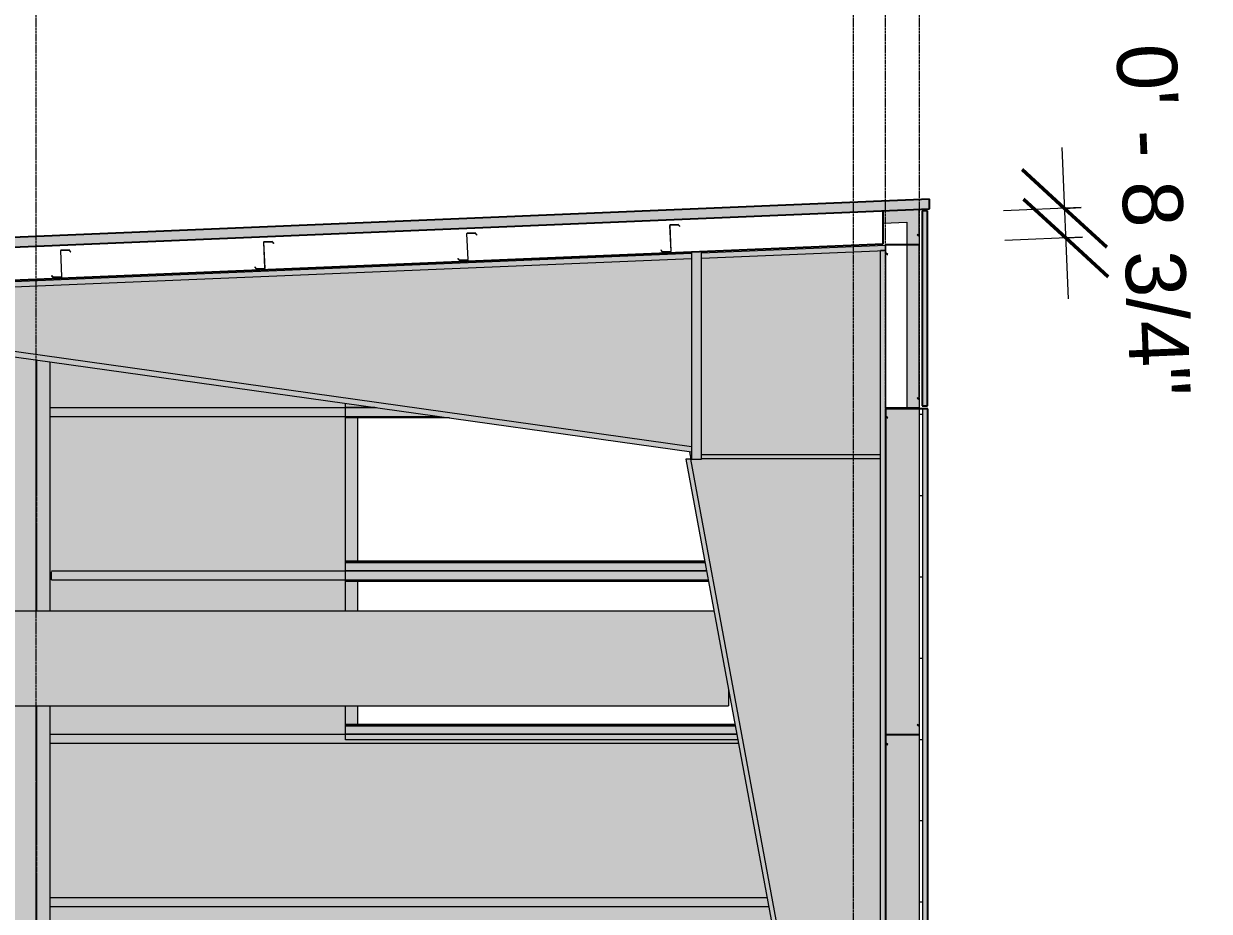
# Model space of a CAD drawing. Header units: inches. Extents: x -23034 to -8288, y -132 to 853.
# Drawn here: x -9121.9 to -8771.9, y 189.3 to 451.5 of the extents above; entities that cross this region are included whole.
import ezdxf

# ---------------------------------------------------------------- set-up
doc = ezdxf.new("R2010")
doc.units = ezdxf.units.IN
doc.header["$MEASUREMENT"] = 0
doc.linetypes.add('Grid Line 1_2_', pattern=[0.875, 0.5, -0.125, 0.125, -0.125])
doc.linetypes.add('Hidden 1_8_', pattern=[0.1875, 0.125, -0.0625])
for name, color, linetype, lineweight in [('A-ANNO-DIMS', 211, 'Continuous', 9), ('A-ANNO-DIMS-192', 211, 'Continuous', 9), ('A-CLNG', 13, 'Continuous', 9), ('A-GLAZ-CWMG', 51, 'Continuous', 9), ('A-ROOF', 132, 'Continuous', 9), ('A-WALL', 113, 'Continuous', 9), ('A-WALL-PATT', 111, 'Continuous', 25), ('L-SITE-WALL', 31, 'Continuous', 9), ('M-HVAC-DUCT', 70, 'Continuous', 9), ('S-BEAM', 12, 'Continuous', 9), ('S-COLS', 52, 'Continuous', 9), ('S-GRID', 1, 'Continuous', 9)]:
    doc.layers.add(name, color=color, linetype=linetype, lineweight=lineweight)
doc.styles.add('Arial_1', font='arial.ttf', dxfattribs={"height": 17.703593})
doc.dimstyles.new('Linear_-_3_32__Arial', dxfattribs={"dimscale": 12, "dimtxt": 18, "dimasz": 2, "dimexe": 1.5, "dimexo": 1, "dimgap": 1, "dimtad": 1, "dimdec": 4, "dimrnd": 0.0625, "dimzin": 1, "dimdsep": 46, "dimlunit": 4, "dimtxsty": 'Arial_1', "dimblk1": 'OBLIQUE', "dimblk2": 'OBLIQUE', "dimsah": 1, "dimcen": 0.09, "dimdle": 1.5, "dimazin": 0, "dimtfac": 1, "dimtdec": 4, "dimtix": 1, "dimtmove": 0, "dimatfit": 3, "dimfxl": 1, "dimtvp": 1, "dimtfill": 1, "dimfrac": 2, "dimtolj": 1, "dimtzin": 0, "dimarcsym": 2})
pattern_1 = [(45, (-21599.14, 72.082), (-19.007, 19.007), []), (45, (-21599.14, 100.882), (-19.007, 19.007), [])]

# ---------------------------------------------------------------- blocks, each defined once
blk = doc.blocks.new('W-Wide Flange-Column - B1-C-1075922-Section 16')
at = {"layer": 'S-COLS', "linetype": 'Hidden 1_8_'}
for p, q in [((-21385.21, 376.03), (-21385.21, 375.53)), ((-21384.9, 375.54), (-21384.9, 376.04)), ((-21385.21, 352.19), (-21385.21, 278)), ((-21384.9, 278), (-21384.9, 352.15)), ((-21385.21, 250), (-21385.21, 37.12)), ((-21384.9, 37.12), (-21384.9, 250)), ((-21385.21, 34.89), (-21385.21, 32.5)), ((-21384.9, 32.5), (-21384.9, 34.89)), ((-21385.21, 31.5), (-21385.21, 28.5)), ((-21384.9, 28.5), (-21384.9, 31.5)), ((-21385.21, 4), (-21385.21, 0)), ((-21384.9, 0), (-21384.9, 4))]:
    blk.add_line(p, q, dxfattribs=at)
blk = doc.blocks.new('Girt_Z - 10_D-V122-Section 16')
at = {"layer": 'S-BEAM'}
h = blk.add_hatch(dxfattribs=at)
h.set_pattern_fill('FP_23', color=256, style=0, pattern_type=2)
h.set_pattern_definition(pattern_1)
h.paths.add_polyline_path([(-21133.73, 238.52), (-21133.66, 238.6), (-21134.19, 239.05), (-21134.19, 241.37), (-21134.3, 241.37), (-21134.3, 239)], flags=0)
h.paths.add_polyline_path([(-21124.49, 241.45), (-21124.49, 241.55), (-21134.12, 241.55), (-21134.12, 241.45)], flags=0)
h.paths.add_polyline_path([(-21124.41, 241.63), (-21124.3, 241.63), (-21124.3, 244), (-21124.88, 244.48), (-21124.95, 244.4), (-21124.41, 243.95)], flags=0)
at = {"layer": 'S-BEAM', "lineweight": 15}
for p, q in [((-21124.49, 241.55), (-21134.12, 241.55)), ((-21124.88, 244.48), (-21124.95, 244.4)), ((-21124.95, 244.4), (-21124.41, 243.95)), ((-21124.3, 244), (-21124.88, 244.48)), ((-21124.41, 243.95), (-21124.41, 241.63)), ((-21124.3, 241.63), (-21124.3, 244)), ((-21134.3, 241.37), (-21134.3, 239)), ((-21134.3, 239), (-21133.73, 238.52)), ((-21134.19, 239.05), (-21134.19, 241.37)), ((-21133.66, 238.6), (-21134.19, 239.05)), ((-21134.12, 241.45), (-21124.49, 241.45)), ((-21133.73, 238.52), (-21133.66, 238.6))]:
    blk.add_line(p, q, dxfattribs=at)
for centre, radius, start, end in [((-21134.12, 241.37), 0.188, 90, 180), ((-21124.49, 241.63), 0.188, 270, 0), ((-21124.49, 241.63), 0.0782, 270, 356.9576), ((-21134.12, 241.37), 0.0782, 90, 177.8773)]:
    blk.add_arc(centre, radius, start, end, dxfattribs=at)
blk = doc.blocks.new('Girt_Z - 10_D-V123-Section 16')
at = {"layer": 'S-BEAM'}
h = blk.add_hatch(dxfattribs=at)
h.set_pattern_fill('FP_23', color=256, style=0, pattern_type=2)
h.set_pattern_definition(pattern_1)
h.paths.add_polyline_path([(-21133.73, 335.02), (-21133.66, 335.1), (-21134.19, 335.55), (-21134.19, 337.87), (-21134.3, 337.87), (-21134.3, 335.5)], flags=0)
h.paths.add_polyline_path([(-21134.12, 337.95), (-21124.49, 337.95), (-21124.49, 338.05), (-21134.12, 338.05)], flags=0)
h.paths.add_polyline_path([(-21124.41, 338.13), (-21124.3, 338.13), (-21124.3, 340.5), (-21124.88, 340.98), (-21124.95, 340.9), (-21124.41, 340.45)], flags=0)
at = {"layer": 'S-BEAM', "lineweight": 15}
for p, q in [((-21124.88, 340.98), (-21124.95, 340.9)), ((-21124.95, 340.9), (-21124.41, 340.45)), ((-21124.3, 340.5), (-21124.88, 340.98)), ((-21124.41, 340.45), (-21124.41, 338.13)), ((-21124.3, 338.13), (-21124.3, 340.5)), ((-21134.3, 337.87), (-21134.3, 335.5)), ((-21134.19, 335.55), (-21134.19, 337.87)), ((-21124.49, 338.05), (-21134.12, 338.05)), ((-21134.12, 337.95), (-21124.49, 337.95)), ((-21134.3, 335.5), (-21133.73, 335.02)), ((-21133.66, 335.1), (-21134.19, 335.55)), ((-21133.73, 335.02), (-21133.66, 335.1))]:
    blk.add_line(p, q, dxfattribs=at)
for centre, radius, start, end in [((-21134.12, 337.87), 0.188, 90, 180), ((-21134.12, 337.87), 0.0782, 90, 177.8773), ((-21124.49, 338.13), 0.188, 270, 0), ((-21124.49, 338.13), 0.0782, 270, 356.9576)]:
    blk.add_arc(centre, radius, start, end, dxfattribs=at)
blk = doc.blocks.new('Girt_Z - 10_D-1074189-Section 16')
at = {"layer": 'S-BEAM'}
h = blk.add_hatch(dxfattribs=at)
h.set_pattern_fill('FP_23', color=256, style=0, pattern_type=2)
h.set_pattern_definition(pattern_1)
h.paths.add_polyline_path([(-21133.73, 383.27), (-21133.66, 383.35), (-21134.19, 383.8), (-21134.19, 386.12), (-21134.3, 386.12), (-21134.3, 383.75)], flags=0)
h.paths.add_polyline_path([(-21124.49, 386.2), (-21124.49, 386.3), (-21134.12, 386.3), (-21134.12, 386.2)], flags=0)
h.paths.add_polyline_path([(-21124.41, 386.38), (-21124.3, 386.38), (-21124.3, 388.75), (-21124.88, 389.23), (-21124.95, 389.15), (-21124.41, 388.7)], flags=0)
at = {"layer": 'S-BEAM', "lineweight": 15}
for p, q in [((-21124.88, 389.23), (-21124.95, 389.15)), ((-21124.95, 389.15), (-21124.41, 388.7)), ((-21124.3, 388.75), (-21124.88, 389.23)), ((-21124.41, 388.7), (-21124.41, 386.38)), ((-21124.3, 386.38), (-21124.3, 388.75)), ((-21134.3, 386.12), (-21134.3, 383.75)), ((-21134.19, 383.8), (-21134.19, 386.12)), ((-21124.49, 386.3), (-21134.12, 386.3)), ((-21134.12, 386.2), (-21124.49, 386.2)), ((-21134.3, 383.75), (-21133.73, 383.27)), ((-21133.66, 383.35), (-21134.19, 383.8)), ((-21133.73, 383.27), (-21133.66, 383.35))]:
    blk.add_line(p, q, dxfattribs=at)
for centre, radius, start, end in [((-21134.12, 386.12), 0.188, 90, 180), ((-21134.12, 386.12), 0.0782, 90, 177.8773), ((-21124.49, 386.38), 0.188, 270, 0), ((-21124.49, 386.38), 0.0782, 270, 356.9576)]:
    blk.add_arc(centre, radius, start, end, dxfattribs=at)
blk = doc.blocks.new('Girt_Z - 10_D-V124-Section 16')
at = {"layer": 'S-BEAM'}
h = blk.add_hatch(color=256, dxfattribs=at)
h.paths.add_polyline_path([(-21168.81, 190.75), (-21169.25, 193.12), (-21381.05, 193.12), (-21381.05, 190.75), (-21174.81, 190.75)], flags=0)
h.paths.add_polyline_path([(-22324.09, 190.75), (-22308.05, 190.75), (-22308.05, 193.12), (-22323.62, 193.12)], flags=0)
h.paths.add_polyline_path([(-22280.05, 190.75), (-22112.8, 190.75), (-22112.8, 193.12), (-22280.05, 193.12)], flags=0)
h.paths.add_polyline_path([(-21389.05, 190.75), (-21389.05, 193.12), (-21622.3, 193.12), (-21622.3, 190.75), (-21407.21, 190.75)], flags=0)
h.paths.add_polyline_path([(-22104.8, 190.75), (-21871.55, 190.75), (-21871.55, 193.12), (-22104.8, 193.12)], flags=0)
h.paths.add_polyline_path([(-21630.3, 190.75), (-21630.3, 193.12), (-21863.55, 193.12), (-21863.55, 190.75), (-21639.61, 190.75)], flags=0)
h.paths.add_polyline_path([(-22364.05, 193), (-22359.66, 193), (-22359.66, 193.12), (-22364.05, 193.12)], flags=0)
for p, q in [((-21169.28, 193.3), (-21381.05, 193.3)), ((-21381.05, 190.75), (-21168.81, 190.75))]:
    blk.add_line(p, q, dxfattribs=at)
blk = doc.blocks.new('Girt_Z - 10_D-1076415-Section 16')
at = {"layer": 'S-BEAM'}
for points in [[(-21213.54, 292.2), (-21187.61, 292.2), (-21187.7, 292.65), (-21293.72, 292.65), (-21293.72, 292.2), (-21252.27, 292.2)], [(-21213.54, 289.88), (-21187.18, 289.88), (-21187.61, 292.2), (-21293.72, 292.2), (-21293.72, 289.88), (-21252.27, 289.88)], [(-21252.27, 287.25), (-21186.69, 287.25), (-21187.13, 289.62), (-21380.55, 289.62), (-21380.55, 287.25), (-21291.01, 287.25)], [(-21193.29, 289.62), (-21187.14, 289.64), (-21187.17, 289.8), (-21293.72, 289.76), (-21293.72, 289.62), (-21213.54, 289.62)], [(-21191.77, 286.77), (-21186.61, 286.77), (-21186.69, 287.25), (-21293.72, 287.25), (-21293.72, 286.77), (-21192.47, 286.77)]]:
    blk.add_hatch(color=256, dxfattribs=at).paths.add_polyline_path(points, flags=0)
for p, q in [((-21187.71, 292.73), (-21293.72, 292.73)), ((-21187.7, 292.65), (-21293.72, 292.65)), ((-21187.61, 292.2), (-21293.72, 292.2)), ((-21187.17, 289.8), (-21380.55, 289.8)), ((-21380.55, 287.25), (-21380.55, 289.62)), ((-21380.55, 287.25), (-21186.69, 287.25)), ((-21187.18, 289.88), (-21293.72, 289.88)), ((-21186.61, 286.77), (-21293.72, 286.77))]:
    blk.add_line(p, q, dxfattribs=at)
blk = doc.blocks.new('Rectangular Mullion - Profile_Polycarbonate_Upper and left-1075928-Section 16')
at = {"layer": 'A-GLAZ-CWMG'}
blk.add_hatch(color=256, dxfattribs=at).paths.add_polyline_path([(-21124.4, 337.75), (-21124.47, 340.5), (-21124.95, 340.9), (-21124.88, 340.98), (-21124.4, 340.58), (-21124.47, 388.75), (-21124.95, 389.15), (-21124.88, 389.23), (-21124.4, 388.83), (-21124.4, 396.65), (-21128.02, 392.87), (-21128.02, 386.3), (-21124.49, 386.3), (-21124.49, 386.2), (-21128.02, 386.2), (-21128.02, 338.05), (-21124.49, 338.05), (-21124.49, 337.95), (-21128.02, 337.95), (-21128.02, 337.75), (-21124.49, 337.75)], flags=0)
for p, q in [((-21124.4, 388.83), (-21124.4, 396.65)), ((-21128.02, 392.87), (-21128.02, 386.3)), ((-21128.02, 386.2), (-21128.02, 338.05)), ((-21124.4, 340.58), (-21124.4, 386.38)), ((-21128.02, 337.95), (-21128.02, 337.75)), ((-21124.4, 337.75), (-21124.4, 338.13))]:
    blk.add_line(p, q, dxfattribs=at)
blk = doc.blocks.new('Rectangular Mullion - Profile_Polycarbonate_right-1075929-Section 16')
at = {"layer": 'A-GLAZ-CWMG'}
h = blk.add_hatch(color=256, dxfattribs=at)
h.paths.add_polyline_path([(-21290.1, 244.48), (-21290.1, 250), (-21293.72, 250), (-21293.72, 244.48), (-21291.01, 244.48)], flags=0)
h.paths.add_polyline_path([(-21293.72, 278), (-21290.1, 278), (-21290.1, 286.77), (-21293.72, 286.77), (-21293.72, 282.69)], flags=0)
h.paths.add_polyline_path([(-21291.01, 292.73), (-21290.1, 292.73), (-21290.1, 335.02), (-21293.72, 334.93), (-21293.72, 292.73)], flags=0)
h.paths.add_polyline_path([(-21293.72, 379.34), (-21290.1, 379.49), (-21290.1, 379.99), (-21293.72, 379.84)], flags=0)
for p, q in [((-21290.1, 379.49), (-21290.1, 379.99)), ((-21290.1, 292.73), (-21290.1, 335.02)), ((-21290.1, 278), (-21290.1, 286.77)), ((-21290.1, 244.48), (-21290.1, 250))]:
    blk.add_line(p, q, dxfattribs=at)
blk = doc.blocks.new('Girt_Z - 8_D-943826-Section 16')
at = {"layer": 'S-BEAM'}
h = blk.add_hatch(dxfattribs=at)
h.set_pattern_fill('FP_23', color=256, style=0, pattern_type=2)
h.set_pattern_definition(pattern_1)
h.paths.add_polyline_path([(-21200.17, 383.99), (-21197.8, 384.09), (-21197.8, 384.19), (-21200.12, 384.1), (-21200.59, 384.61), (-21200.67, 384.54)], flags=0)
h.paths.add_polyline_path([(-21197.73, 384.28), (-21197.62, 384.28), (-21197.94, 391.9), (-21198.05, 391.89)], flags=0)
h.paths.add_polyline_path([(-21195.08, 391.56), (-21195, 391.63), (-21195.51, 392.19), (-21197.87, 392.09), (-21197.87, 391.98), (-21195.55, 392.08)], flags=0)
at = {"layer": 'S-BEAM', "lineweight": 15}
for p, q in [((-21195.51, 392.19), (-21197.87, 392.09)), ((-21197.87, 391.98), (-21195.55, 392.08)), ((-21195.55, 392.08), (-21195.08, 391.56)), ((-21195, 391.63), (-21195.51, 392.19)), ((-21198.05, 391.89), (-21197.73, 384.28)), ((-21197.62, 384.28), (-21197.94, 391.9)), ((-21195.08, 391.56), (-21195, 391.63)), ((-21200.59, 384.61), (-21200.67, 384.54)), ((-21200.67, 384.54), (-21200.17, 383.99)), ((-21200.12, 384.1), (-21200.59, 384.61)), ((-21200.17, 383.99), (-21197.8, 384.09)), ((-21197.8, 384.19), (-21200.12, 384.1))]:
    blk.add_line(p, q, dxfattribs=at)
for centre, radius, start, end in [((-21197.86, 391.9), 0.187, 92.3859, 182.3859), ((-21197.86, 391.9), 0.0782, 94.5087, 182.3859), ((-21197.81, 384.27), 0.0782, 275.4283, 2.3859), ((-21197.81, 384.27), 0.188, 272.3859, 2.3859)]:
    blk.add_arc(centre, radius, start, end, dxfattribs=at)
blk = doc.blocks.new('Girt_Z - 8_D-V125-Section 16')
at = {"layer": 'S-BEAM', "lineweight": 15}
for p, q in [((-21258, 389.4), (-21257.68, 381.78)), ((-21257.57, 381.78), (-21257.89, 389.4)), ((-21255.45, 389.69), (-21257.82, 389.59)), ((-21257.82, 389.48), (-21255.5, 389.58)), ((-21255.5, 389.58), (-21255.03, 389.06)), ((-21254.95, 389.14), (-21255.45, 389.69)), ((-21255.03, 389.06), (-21254.95, 389.14)), ((-21260.54, 382.12), (-21260.62, 382.04)), ((-21260.62, 382.04), (-21260.12, 381.49)), ((-21260.07, 381.6), (-21260.54, 382.12)), ((-21260.12, 381.49), (-21257.75, 381.59)), ((-21257.75, 381.7), (-21260.07, 381.6))]:
    blk.add_line(p, q, dxfattribs=at)
for centre, radius, start, end in [((-21257.81, 389.4), 0.187, 92.3859, 182.3859), ((-21257.81, 389.4), 0.0782, 94.5087, 182.3859), ((-21257.76, 381.77), 0.0782, 275.4283, 2.3859), ((-21257.76, 381.77), 0.188, 272.3859, 2.3859)]:
    blk.add_arc(centre, radius, start, end, dxfattribs=at)
blk = doc.blocks.new('Girt_Z - 8_D-V126-Section 16')
at = {"layer": 'S-BEAM'}
h = blk.add_hatch(dxfattribs=at)
h.set_pattern_fill('FP_23', color=256, style=0, pattern_type=2)
h.set_pattern_definition(pattern_1)
h.paths.add_polyline_path([(-21320.07, 378.99), (-21317.7, 379.09), (-21317.7, 379.2), (-21320.02, 379.1), (-21320.49, 379.62), (-21320.57, 379.55)], flags=0)
h.paths.add_polyline_path([(-21317.63, 379.28), (-21317.52, 379.28), (-21317.84, 386.9), (-21317.95, 386.9)], flags=0)
h.paths.add_polyline_path([(-21314.98, 386.56), (-21314.9, 386.64), (-21315.4, 387.19), (-21317.77, 387.09), (-21317.77, 386.98), (-21315.45, 387.08)], flags=0)
at = {"layer": 'S-BEAM', "lineweight": 15}
for p, q in [((-21317.95, 386.9), (-21317.63, 379.28)), ((-21317.52, 379.28), (-21317.84, 386.9)), ((-21315.4, 387.19), (-21317.77, 387.09)), ((-21317.77, 386.98), (-21315.45, 387.08)), ((-21315.45, 387.08), (-21314.98, 386.56)), ((-21314.9, 386.64), (-21315.4, 387.19)), ((-21314.98, 386.56), (-21314.9, 386.64)), ((-21320.49, 379.62), (-21320.57, 379.55)), ((-21320.57, 379.55), (-21320.07, 378.99)), ((-21320.02, 379.1), (-21320.49, 379.62)), ((-21320.07, 378.99), (-21317.7, 379.09)), ((-21317.7, 379.2), (-21320.02, 379.1))]:
    blk.add_line(p, q, dxfattribs=at)
for centre, radius, start, end in [((-21317.76, 386.91), 0.187, 92.3859, 182.3859), ((-21317.76, 386.91), 0.0782, 94.5087, 182.3859), ((-21317.71, 379.28), 0.0782, 275.4283, 2.3859), ((-21317.71, 379.28), 0.188, 272.3859, 2.3859)]:
    blk.add_arc(centre, radius, start, end, dxfattribs=at)
blk = doc.blocks.new('Girt_Z - 8_D-V127-Section 16')
at = {"layer": 'S-BEAM', "lineweight": 15}
for p, q in [((-21377.9, 384.4), (-21377.58, 376.78)), ((-21377.47, 376.79), (-21377.79, 384.41)), ((-21375.35, 384.69), (-21377.72, 384.6)), ((-21377.71, 384.49), (-21375.4, 384.58)), ((-21375.4, 384.58), (-21374.93, 384.07)), ((-21374.85, 384.14), (-21375.35, 384.69)), ((-21374.93, 384.07), (-21374.85, 384.14)), ((-21380.44, 377.12), (-21380.52, 377.05)), ((-21380.52, 377.05), (-21380.01, 376.49)), ((-21379.97, 376.6), (-21380.44, 377.12)), ((-21380.01, 376.49), (-21377.65, 376.59)), ((-21377.65, 376.7), (-21379.97, 376.6))]:
    blk.add_line(p, q, dxfattribs=at)
for centre, radius, start, end in [((-21377.71, 384.41), 0.187, 92.3859, 182.3859), ((-21377.71, 384.41), 0.0782, 94.5087, 182.3859), ((-21377.66, 376.78), 0.187, 272.3859, 2.3859), ((-21377.66, 376.78), 0.0782, 275.4283, 2.3859)]:
    blk.add_arc(centre, radius, start, end, dxfattribs=at)
blk = doc.blocks.new('Rectangular Mullion - Profile_Polycarbonate_Upper and left-1075933-Section 16')
at = {"layer": 'A-GLAZ-CWMG'}
blk.add_hatch(color=256, dxfattribs=at).paths.add_polyline_path([(-21135.05, 392.58), (-21128.02, 392.87), (-21124.4, 396.65), (-21135.05, 396.21), (-21135.05, 395.22)], flags=0)
blk.add_line((-21135.05, 392.58), (-21128.02, 392.87), dxfattribs=at)
blk = doc.blocks.new('columns and girder2 - one-1075720-Section 16')
at = {"layer": 'S-BEAM'}
h = blk.add_hatch(color=256, dxfattribs=at)
h.paths.add_polyline_path([(-22304.55, 293.43), (-22123.26, 325.75), (-22009.16, 317.66), (-22009.23, 319.17), (-22123.34, 327.26), (-22304.55, 294.96)], flags=0)
h.paths.add_polyline_path([(-22006.16, 317.59), (-21643.83, 322.76), (-21643.89, 324.26), (-22006.22, 319.08), (-22006.16, 317.59)], flags=0)
h.paths.add_polyline_path([(-21640.83, 322.97), (-21403.33, 354.74), (-21191.62, 324.99), (-21191.62, 326.5), (-21403.33, 356.25), (-21640.89, 324.47)], flags=0)
h.paths.add_polyline_path([(-22359.55, 333.43), (-22353.42, 333.68), (-22353.42, 333.83), (-22349.38, 333.85), (-22307.55, 335.6), (-22307.55, 337.1), (-22359.55, 334.93)], flags=0)
h.paths.add_polyline_path([(-22304.55, 335.72), (-22010.43, 347.98), (-22010.49, 349.47), (-22304.55, 337.15)], flags=0)
h.paths.add_polyline_path([(-22007.43, 348.1), (-21645.51, 363.18), (-21645.57, 364.68), (-22007.49, 349.6), (-22007.47, 349.17)], flags=0)
h.paths.add_polyline_path([(-21642.51, 363.31), (-21191.62, 382.16), (-21191.62, 383.59), (-21642.57, 364.8), (-21642.54, 363.93)], flags=0)
h.paths.add_polyline_path([(-21188.62, 382.22), (-21134.3, 384.48), (-21134.3, 385.98), (-21188.62, 383.72), (-21188.62, 382.28)], flags=0)
h = blk.add_hatch(color=256, dxfattribs=at)
h.paths.add_polyline_path([(-22358.05, -6.01), (-22358.06, -6), (-22358.06, -6.01)], flags=0)
h.paths.add_polyline_path([(-21153.8, -6.01), (-21153.81, -6), (-21153.81, -6.01)], flags=0)
h.paths.add_polyline_path([(-22338.55, -6.01), (-22338.55, -6), (-22340.04, -6.01)], flags=0)
h.paths.add_polyline_path([(-21135.05, 0), (-21135.05, 144.75), (-21134.3, 144.75), (-21134.3, 384.5), (-21135.8, 384.44), (-21135.8, 0)], flags=0)
h.paths.add_polyline_path([(-21155.3, 0), (-21153.8, 0), (-21153.8, 118), (-21191.77, 322.85), (-21193.29, 322.85), (-21155.3, 117.86), (-21155.3, 20.12)], flags=0)
h.paths.add_polyline_path([(-22340.05, 0), (-22338.55, 0), (-22338.55, 117.85), (-22304.24, 290.85), (-22305.77, 290.85), (-22340.05, 118), (-22340.05, 95.14)], flags=0)
h.paths.add_polyline_path([(-22359.55, 0), (-22358.05, 0), (-22358.05, 333.47), (-22359.55, 333.39), (-22359.55, 193), (-22358.8, 193), (-22358.8, 96.75), (-22359.55, 96.75), (-22359.55, 95.14)], flags=0)
h = blk.add_hatch(color=256, dxfattribs=at)
h.paths.add_polyline_path([(-21135.8, 0), (-21135.8, 323.1), (-21188.62, 323.1), (-21188.62, 322.85), (-21191.62, 322.85), (-21191.62, 324.99), (-21192.16, 324.99), (-21153.8, 117.86), (-21153.8, 0), (-21136.07, 0)], flags=0)
h.paths.add_polyline_path([(-22357.04, 0), (-22340.05, 0), (-22340.05, 118), (-22305.77, 290.85), (-22307.55, 290.85), (-22307.55, 335.6), (-22349.38, 333.83), (-22346.93, 333.76), (-22346.93, 333.45), (-22349.51, 333.39), (-22349.86, 333.25), (-22350.06, 332.76), (-22350.06, 322.67), (-22349.86, 322.19), (-22349.38, 321.99), (-22346.93, 321.99), (-22346.93, 321.61), (-22353.42, 321.61), (-22353.42, 321.99), (-22350.98, 321.99), (-22350.49, 322.19), (-22350.29, 322.67), (-22350.29, 332.76), (-22350.61, 333.29), (-22350.98, 333.45), (-22353.42, 333.45), (-22353.42, 333.68), (-22358.05, 333.41), (-22358.05, 285.6), (-22307.55, 285.6), (-22307.55, 284.6), (-22358.05, 284.6), (-22358.05, 161.27), (-22350.68, 161.58), (-22350.62, 159.91), (-22358.05, 159.6), (-22358.05, 136.93), (-22349.67, 137.24), (-22349.67, 135.6), (-22358.05, 135.25), (-22358.05, 0)], flags=0)
h.paths.add_polyline_path([(-22304.55, 294.96), (-22123.26, 327.25), (-22009.23, 319.17), (-22010.43, 347.98), (-22304.55, 335.72), (-22304.55, 320.2)], flags=0)
h.paths.add_polyline_path([(-22006.22, 319.08), (-21643.89, 324.28), (-21645.51, 363.18), (-22007.43, 348.1), (-22006.22, 319.16)], flags=0)
h.paths.add_polyline_path([(-21188.62, 324.1), (-21135.8, 324.1), (-21135.8, 384.42), (-21188.62, 382.22), (-21188.62, 326.5)], flags=0)
h.paths.add_polyline_path([(-21640.89, 324.48), (-21403.33, 356.25), (-21191.62, 326.5), (-21191.62, 382.09), (-21642.51, 363.31), (-21641.27, 333.43)], flags=0)
h = blk.add_hatch(color=256, dxfattribs=at)
h.paths.add_polyline_path([(-22304.55, 290.85), (-22304.55, 337.72), (-22307.55, 337.59), (-22307.55, 290.85)], flags=0)
h.paths.add_polyline_path([(-22009.06, 315.25), (-22006.07, 315.38), (-22007.51, 350.1), (-22010.51, 349.97), (-22009.27, 320.2)], flags=0)
h.paths.add_polyline_path([(-21643.73, 320.47), (-21640.73, 320.59), (-21642.6, 365.3), (-21645.59, 365.18), (-21644.35, 335.46)], flags=0)
h.paths.add_polyline_path([(-21188.62, 322.85), (-21188.62, 384.22), (-21191.62, 384.09), (-21191.62, 322.85)], flags=0)
h = blk.add_hatch(color=256, dxfattribs=at)
h.paths.add_polyline_path([(-22358.05, 284.6), (-22307.55, 284.6), (-22307.55, 285.6), (-22358.05, 285.6)], flags=0)
h.paths.add_polyline_path([(-21188.62, 323.1), (-21135.8, 323.1), (-21135.8, 324.1), (-21188.62, 324.1)], flags=0)
for p, q in [((-21134.3, 385.98), (-21188.62, 383.72)), ((-21191.62, 383.59), (-21642.57, 364.8)), ((-21642.51, 363.31), (-21191.62, 382.09)), ((-21191.62, 384.09), (-21191.62, 322.85)), ((-21188.62, 382.22), (-21134.3, 384.48)), ((-21188.62, 322.85), (-21188.62, 384.22)), ((-21134.3, 384.5), (-21135.8, 384.44)), ((-21135.8, 0), (-21135.8, 384.44)), ((-21134.3, 383.75), (-21134.3, 337.87)), ((-21191.62, 326.5), (-21403.33, 356.25)), ((-21403.33, 354.74), (-21191.62, 324.99)), ((-21191.77, 322.85), (-21193.29, 322.85)), ((-21193.29, 322.85), (-21155.3, 117.86)), ((-21192.18, 325.06), (-21191.77, 322.85)), ((-21153.8, 118), (-21191.77, 322.85)), ((-21191.62, 322.85), (-21188.62, 322.85)), ((-21135.8, 324.1), (-21188.62, 324.1)), ((-21188.62, 323.1), (-21135.8, 323.1))]:
    blk.add_line(p, q, dxfattribs=at)
blk = doc.blocks.new('Girt_Z - 10_D-1076347-Section 16')
at = {"layer": 'S-BEAM'}
for points in [[(-21191.77, 243.95), (-21178.67, 243.95), (-21178.75, 244.4), (-21293.72, 244.4), (-21293.72, 243.95), (-21192.47, 243.95)], [(-21191.77, 241.63), (-21178.24, 241.63), (-21178.67, 243.95), (-21293.72, 243.95), (-21293.72, 241.63), (-21192.47, 241.63)], [(-21193.29, 241.37), (-21178.19, 241.37), (-21178.23, 241.55), (-21293.72, 241.47), (-21293.72, 241.37), (-21213.54, 241.37)]]:
    blk.add_hatch(color=256, dxfattribs=at).paths.add_polyline_path(points, flags=0)
h = blk.add_hatch(color=256, dxfattribs=at)
h.paths.add_polyline_path([(-21191.77, 239), (-21177.75, 239), (-21178.19, 241.37), (-21381.05, 241.37), (-21381.05, 239), (-21192.47, 239)], flags=0)
h.paths.add_polyline_path([(-22360.2, 239), (-22359.66, 239.05), (-22359.66, 241.37), (-22364.05, 241.37), (-22364.05, 239)], flags=0)
h.paths.add_polyline_path([(-22314.52, 239), (-22308.05, 239), (-22308.05, 241.37), (-22314.05, 241.37)], flags=0)
h.paths.add_polyline_path([(-22280.05, 239), (-22112.8, 239), (-22112.8, 241.37), (-22280.05, 241.37)], flags=0)
h.paths.add_polyline_path([(-21389.05, 239), (-21389.05, 241.37), (-21622.3, 241.37), (-21622.3, 239), (-21407.21, 239)], flags=0)
h.paths.add_polyline_path([(-22104.8, 239), (-21871.55, 239), (-21871.55, 241.37), (-22104.8, 241.37)], flags=0)
h.paths.add_polyline_path([(-21630.3, 239), (-21630.3, 241.37), (-21863.55, 241.37), (-21863.55, 239), (-21639.61, 239)], flags=0)
for p, q in [((-21178.23, 241.55), (-21381.05, 241.55)), ((-21178.77, 244.48), (-21293.72, 244.48)), ((-21178.75, 244.4), (-21293.72, 244.4)), ((-21178.67, 243.95), (-21293.72, 243.95)), ((-21178.24, 241.63), (-21293.72, 241.63)), ((-21381.05, 239), (-21177.75, 239))]:
    blk.add_line(p, q, dxfattribs=at)
blk = doc.blocks.new('Girt_Z - 10_D-V204-Section 16')
at = {"layer": 'S-BEAM'}
h = blk.add_hatch(color=256, dxfattribs=at)
h.paths.add_polyline_path([(-21266.44, 335.5), (-21283.28, 337.87), (-21381.05, 337.87), (-21381.05, 335.5), (-21291.01, 335.5)], flags=0)
h.paths.add_polyline_path([(-22364.05, 335.5), (-22358.8, 335.5), (-22358.8, 336.46), (-22364.05, 336.24)], flags=0)
h.paths.add_polyline_path([(-22357.81, 335.5), (-22345.89, 335.5), (-22307.55, 337.1), (-22307.55, 337.59), (-22356.18, 335.57)], flags=0)
h.paths.add_polyline_path([(-21389.05, 335.5), (-21389.05, 337.87), (-21529.47, 337.87), (-21547.17, 335.5), (-21403.33, 335.5)], flags=0)
h.paths.add_polyline_path([(-22304.55, 337.22), (-22289.07, 337.87), (-22301, 337.87), (-22304.55, 337.72)], flags=0)
for points in [[(-21291.01, 338.13), (-21285.14, 338.13), (-21293.72, 339.33), (-21293.72, 338.13)], [(-21291.01, 337.87), (-21283.36, 337.88), (-21284.61, 338.05), (-21293.72, 337.97), (-21293.72, 337.87)], [(-21293.72, 335.02), (-21263.01, 335.02), (-21266.44, 335.5), (-21293.72, 335.46)]]:
    blk.add_hatch(color=256, dxfattribs=at).paths.add_polyline_path(points, flags=0)
for p, q in [((-21284.61, 338.05), (-21381.05, 338.05)), ((-21285.14, 338.13), (-21293.72, 338.13)), ((-21381.05, 335.5), (-21266.44, 335.5)), ((-21263.01, 335.02), (-21293.72, 335.02))]:
    blk.add_line(p, q, dxfattribs=at)
blk = doc.blocks.new('DIMBLOCK2-Section 16')
at = {"layer": 'A-ANNO-DIMS-192'}
for p, q in [((-8815.37, 414.92), (-8813.51, 370.21)), ((-8809.65, 397.15), (-8832.6, 396.19)), ((-8814.62, 396.94), (-8809.65, 397.15)), ((-8809.29, 388.4), (-8832.24, 387.45)), ((-8814.25, 388.2), (-8809.29, 388.4))]:
    blk.add_line(p, q, dxfattribs=at)
at = {"layer": 'A-ANNO-DIMS-192', "lineweight": 50}
for p, q in [((-8814.62, 396.94), (-8827.11, 408.43)), ((-8814.25, 388.2), (-8826.74, 399.69)), ((-8814.62, 396.94), (-8802.13, 385.45)), ((-8814.25, 388.2), (-8801.77, 376.71))]:
    blk.add_line(p, q, dxfattribs=at)
at = {"layer": 'A-ANNO-DIMS-192', "color": 0, "insert": (-8781.66, 445.9), "char_height": 17.7036, "width": 124.6154, "attachment_point": 1, "rotation": 272.3859, "line_spacing_factor": 0.938532, "style": 'Arial_1', "bg_fill": 3, "box_fill_scale": 1.25, "bg_fill_color": 0, "bg_fill_transparency": 0}
blk.add_mtext('0\' - 8 3/4"', dxfattribs=at)
blk = doc.blocks.new('_Oblique')
at = {"color": 0, "linetype": 'ByBlock', "lineweight": -2}
blk.add_line((-0.5, -0.5), (0.5, 0.5), dxfattribs=at)

msp = doc.modelspace()

# ---------------------------------------------------------------- hatches: boundary and pattern name
at = {"layer": 'A-ROOF'}
msp.add_hatch(color=256, dxfattribs=at).paths.add_polyline_path([(-10165.94404, 342.13397), (-8854.44404, 396.7798), (-8854.44404, 399.65729), (-10165.94404, 345.01146)], flags=0)
at = {"layer": 'A-WALL', "transparency": 33554649}
msp.add_hatch(color=256, dxfattribs=at).paths.add_polyline_path([(-8856.65282, 338.5625), (-8855.07802, 338.5625), (-8855.07802, 396.15366), (-8856.65282, 396.15366), (-8856.65282, 357.70807)], flags=0)
at = {"layer": 'A-WALL-PATT', "lineweight": 9}
h = msp.add_hatch(dxfattribs=at)
h.set_pattern_fill('FP_27', color=256, style=0, pattern_type=2)
h.set_pattern_definition([(0, (-21599.14, 72.082), (0, 24), []), (90, (-21599.14, 72.082), (-24, 1e-15), [])])
h.paths.add_polyline_path([(-8856.44404, 144.75), (-8856.44404, 337.75), (-8857.44404, 337.75), (-8857.44404, 144.75)], flags=0)
at = {"layer": 'L-SITE-WALL'}
h = msp.add_hatch(color=256, dxfattribs=at)
h.paths.add_polyline_path([(-9837.55636, 144.75), (-9604.69404, 144.75), (-9604.69404, 250), (-9837.94404, 250), (-9837.94404, 144.75)], flags=0)
h.paths.add_polyline_path([(-10011.85824, 144.75), (-9845.94404, 144.75), (-9845.94404, 250), (-10013.19404, 250), (-10013.19404, 187.37968), (-10013.43293, 182.21265), (-10014.27262, 176.55793), (-10015.39588, 171.86338), (-10017.3579, 166.28433), (-10019.0649, 162.41833), (-10021.99133, 157.30176), (-10024.50508, 153.63214), (-10027.80955, 149.65272), (-10031.88116, 145.65134), (-10032.9666, 144.75), (-10026.25544, 144.75)], flags=0)
h.paths.add_polyline_path([(-8893.42705, 144.75), (-8911.07934, 240), (-9026.86071, 240), (-9026.86071, 250), (-9114.19404, 250), (-9114.19404, 144.75), (-8907.94636, 144.75)], flags=0)
h.paths.add_polyline_path([(-9355.44404, 144.75), (-9122.19404, 144.75), (-9122.19404, 250), (-9355.44404, 250), (-9355.44404, 170.15807)], flags=0)
h.paths.add_polyline_path([(-9596.69404, 144.75), (-9363.44404, 144.75), (-9363.44404, 250), (-9596.69404, 250), (-9596.69404, 170.15807)], flags=0)
h.paths.add_polyline_path([(-10063.32222, 160.06023), (-10061.75109, 160.4003), (-10058.47891, 161.51105), (-10055.19404, 163.13097), (-10051.94867, 165.34122), (-10049.1969, 167.80664), (-10046.87527, 170.49133), (-10044.69967, 173.87784), (-10043.13674, 177.22038), (-10042.0392, 180.68031), (-10041.43359, 183.72494), (-10041.19404, 187.37968), (-10041.20393, 271.57174), (-10063.26797, 160.33376)], flags=0)
h.paths.add_polyline_path([(-10104.50654, 174.25054), (-10103.31904, 174.30002), (-10103.31904, 174.46723), (-10104.50654, 174.46723), (-10104.50654, 174.30002)], flags=0)
h.paths.add_polyline_path([(-10103.31904, 184.58507), (-10103.31904, 184.88542), (-10104.50654, 184.88542), (-10104.50654, 184.58507), (-10103.55563, 184.58507)], flags=0)
h.paths.add_polyline_path([(-10092.88154, 239.051), (-10092.88154, 241.44531), (-10102.50654, 241.44531), (-10102.5066, 241.55469), (-10092.88154, 241.55469), (-10092.88152, 241.36719)], flags=0)
h.paths.add_polyline_path([(-10092.88154, 287.301), (-10092.88154, 289.69531), (-10102.50654, 289.69531), (-10102.5066, 289.80469), (-10092.88154, 289.80469), (-10092.88152, 289.61719)], flags=0)
h.paths.add_polyline_path([(-10103.31904, 188.15614), (-10103.31904, 193), (-10102.69404, 193), (-10102.69404, 193.11719), (-10102.58467, 193.12128), (-10102.50654, 193), (-10092.80342, 193), (-10092.80342, 193.12006), (-10092.69404, 193.19531), (-10092.69404, 239), (-10093.26858, 238.51791), (-10093.33888, 238.6017), (-10092.80342, 239.051), (-10092.80342, 241.37006), (-10092.69404, 241.37006), (-10092.69404, 287.25), (-10093.26858, 286.76791), (-10093.33888, 286.8517), (-10092.80342, 287.301), (-10092.80342, 289.62006), (-10092.69404, 289.62006), (-10092.69404, 333.40842), (-10092.69404, 333.47092), (-10092.69404, 334.93059), (-10040.69406, 337.09722), (-10040.69406, 337.59425), (-10091.94404, 335.45884), (-10091.94404, 336.46101), (-10104.50654, 335.93757), (-10104.44118, 333.6875), (-10103.48527, 333.6875), (-10103.48527, 191.19158), (-10104.50654, 191.19158), (-10104.50654, 188.15614), (-10103.57684, 188.15614)], flags=0)
h.paths.add_polyline_path([(-10092.88152, 193.19531), (-10102.5066, 193.19531), (-10102.5066, 193.30469), (-10092.88154, 193.30469)], flags=0)
h.paths.add_polyline_path([(-10102.58467, 241.62872), (-10102.69404, 241.63281), (-10102.69404, 244), (-10102.11951, 244.48209), (-10102.04921, 244.3983), (-10102.58467, 243.949), (-10102.58467, 241.63281)], flags=0)
h.paths.add_polyline_path([(-10013.19404, 278), (-9845.94404, 278), (-9845.94404, 325.00693), (-9856.48121, 325.73382), (-10037.69406, 293.43482), (-10037.69406, 290.85199), (-10037.37969, 290.85199), (-10039.53218, 280), (-10013.19404, 280)], flags=0)
h.paths.add_polyline_path([(-9450.21886, 278), (-9363.44404, 278), (-9363.44404, 324.37951), (-9373.97268, 322.97117), (-9373.87357, 320.59255), (-9376.87101, 320.46767), (-9376.96637, 322.75628), (-9596.69404, 319.6207), (-9596.69404, 278), (-9527.68636, 278)], flags=0)
h.paths.add_polyline_path([(-9355.44404, 278), (-9122.19404, 278), (-9122.19404, 352.73277), (-9136.47442, 354.73975), (-9355.44404, 325.44962), (-9355.44404, 282.68807)], flags=0)
h.paths.add_polyline_path([(-9837.94404, 278), (-9604.69404, 278), (-9604.69404, 319.50653), (-9739.29885, 317.56276), (-9739.20787, 315.37923), (-9742.20524, 315.25433), (-9742.30556, 317.66202), (-9837.94404, 324.43996), (-9837.94404, 282.68807)], flags=0)
h.paths.add_polyline_path([(-9062.88136, 278), (-9026.86071, 278), (-9026.86071, 339.33455), (-9114.19404, 351.60845), (-9114.19404, 278), (-9101.61511, 278)], flags=0)
h.paths.add_polyline_path([(-10102.58467, 289.87872), (-10102.69404, 289.88281), (-10102.69404, 292.25), (-10102.11951, 292.73209), (-10102.04921, 292.6483), (-10102.58467, 292.199), (-10102.58467, 289.88281)], flags=0)
h.paths.add_polyline_path([(-10037.69406, 337.22222), (-9845.94404, 345.21167), (-9845.94404, 345.70884), (-10037.69406, 337.71925)], flags=0)
h.paths.add_polyline_path([(-10104.50654, 343.94451), (-10091.94404, 344.46795), (-10091.94404, 345.2173), (-10104.50654, 344.69386)], flags=0)
h.paths.add_polyline_path([(-9837.94404, 345.545), (-9743.63111, 349.47464), (-9743.72477, 349.96798), (-9837.94404, 346.04217)], flags=0)
h.paths.add_polyline_path([(-9740.63373, 349.59953), (-9604.69404, 355.26359), (-9604.69404, 355.76092), (-9740.65441, 350.09591)], flags=0)
h.paths.add_polyline_path([(-9596.69404, 355.59692), (-9378.71317, 364.67931), (-9378.80686, 365.17289), (-9596.69404, 356.09426)], flags=0)
h.paths.add_polyline_path([(-9375.71568, 364.8042), (-9363.44404, 365.31551), (-9363.44404, 365.81301), (-9375.73637, 365.30083)], flags=0)
h.paths.add_polyline_path([(-9355.44404, 365.64884), (-9122.19404, 375.36743), (-9122.19404, 375.86509), (-9355.44404, 366.14634)], flags=0)
h.paths.add_polyline_path([(-9114.19404, 375.70076), (-9026.86071, 379.33959), (-9026.86071, 379.83731), (-9114.19404, 376.19842)], flags=0)
for points in [[(-8857.44404, 144.75), (-8857.44404, 337.75), (-8867.44404, 337.75), (-8867.44404, 144.75), (-8859.52918, 144.75)], [(-8856.44404, 144.75), (-8854.94404, 144.75), (-8854.94404, 337.75), (-8856.44404, 337.75), (-8856.44404, 151.40307)]]:
    msp.add_hatch(color=256, dxfattribs=at).paths.add_polyline_path(points, flags=0)
at = {"layer": 'M-HVAC-DUCT'}
for points in [[(-9585.78699, 264), (-8915.52717, 264), (-8918.12173, 278), (-10011.19404, 277.95922), (-10011.19404, 264), (-9605.15386, 264)], [(-10011.19404, 250), (-8913.81904, 250), (-8913.85941, 255.00097), (-8915.52717, 264), (-10011.19404, 263.93307), (-10011.19404, 250.04078)]]:
    msp.add_hatch(color=256, dxfattribs=at).paths.add_polyline_path(points, flags=0)
at = {"layer": 'S-COLS'}
h = msp.add_hatch(color=256, dxfattribs=at)
h.paths.add_polyline_path([(-9120.80266, 0), (-9114.19404, 0), (-9114.19404, 4), (-9120.80266, 4)], flags=0)
h.paths.add_polyline_path([(-9116.13009, 28.5), (-9114.19404, 28.5), (-9114.19404, 31.5), (-9120.80266, 31.5), (-9120.80266, 28.5)], flags=0)
h.paths.add_polyline_path([(-9116.14027, 32.5), (-9114.19404, 32.5), (-9114.19404, 34.87897), (-9120.80266, 34.86924), (-9120.80266, 32.5)], flags=0)
h.paths.add_polyline_path([(-9114.83088, 37.11159), (-9114.19404, 37.11887), (-9114.19404, 250), (-9122.19404, 250), (-9122.19404, 37.12038), (-9115.08103, 37.11199)], flags=0)
h.paths.add_polyline_path([(-9120.98199, 278), (-9114.19404, 278), (-9114.19404, 351.60845), (-9122.19404, 352.73277), (-9122.19404, 278)], flags=0)
h.paths.add_polyline_path([(-9122.19404, 375.36743), (-9114.19404, 375.70076), (-9114.19404, 376.19842), (-9122.19404, 375.86509)], flags=0)

# ---------------------------------------------------------------- linework, layer by layer
at = {"layer": 'A-CLNG', "lineweight": 25}
for p, q in [((-8868.19404, 386.44842), (-8868.19404, 396.20688)), ((-10091.94404, 335.45884), (-8868.19404, 386.44842))]:
    msp.add_line(p, q, dxfattribs=at)
at = {"layer": 'A-ROOF', "lineweight": 25}
for p, q in [((-8854.44404, 399.65729), (-10165.94404, 345.01146)), ((-8854.44404, 396.7798), (-8854.44404, 399.65729)), ((-10165.94404, 342.13397), (-8854.44404, 396.7798))]:
    msp.add_line(p, q, dxfattribs=at)
at = {"layer": 'A-WALL', "lineweight": 25}
for p, q in [((-8855.07802, 396.15366), (-8856.65282, 396.15366)), ((-8856.65282, 396.15366), (-8856.65282, 338.5625)), ((-8855.07802, 338.5625), (-8855.07802, 396.15366)), ((-8856.65282, 338.5625), (-8855.07802, 338.5625))]:
    msp.add_line(p, q, dxfattribs=at)
at = {"layer": 'A-WALL'}
for p, q in [((-8857.44404, 0), (-8857.44404, 337.75)), ((-8856.44404, 0), (-8856.44404, 337.75))]:
    msp.add_line(p, q, dxfattribs=at)
at = {"layer": 'L-SITE-WALL'}
for p, q in [((-9026.86071, 379.33959), (-9026.86071, 379.83731)), ((-9026.86071, 278), (-9026.86071, 339.33455)), ((-9026.86071, 240), (-9026.86071, 250)), ((-8911.07934, 240), (-9026.86071, 240))]:
    msp.add_line(p, q, dxfattribs=at)
at = {"layer": 'L-SITE-WALL', "lineweight": 25}
for p, q in [((-8854.94404, 337.75), (-8867.44404, 337.75)), ((-8867.44404, 337.75), (-8867.44404, 144.75)), ((-8854.94404, 0), (-8854.94404, 337.75))]:
    msp.add_line(p, q, dxfattribs=at)
at = {"layer": 'M-HVAC-DUCT'}
for p, q in [((-8918.12173, 278), (-10011.19404, 278)), ((-8913.81904, 254.7669), (-8913.81904, 250)), ((-10011.19404, 250), (-8913.81904, 250))]:
    msp.add_line(p, q, dxfattribs=at)
at = {"layer": 'S-COLS'}
for p, q in [((-9114.19404, 376.19842), (-9114.19404, 375.70076)), ((-9114.19404, 351.60845), (-9114.19404, 278)), ((-9114.19404, 250), (-9114.19404, 37.10204))]:
    msp.add_line(p, q, dxfattribs=at)
at = {"layer": 'S-GRID', "linetype": 'Grid Line 1_2_'}
for p, q in [((-9118.19404, -132), (-9118.19404, 648.65882)), ((-9118.19404, -132), (-9118.19404, 648.65882)), ((-8876.94404, -132), (-8876.94404, 648.65882)), ((-8867.44404, -132), (-8867.44404, 648.65882)), ((-8857.44404, -132), (-8857.44404, 648.65882))]:
    msp.add_line(p, q, dxfattribs=at)

# ---------------------------------------------------------------- block references
at = {"layer": 'A-GLAZ-CWMG'}
for name in ['Rectangular Mullion - Profile_Polycarbonate_Upper and left-1075933-Section 16', 'Rectangular Mullion - Profile_Polycarbonate_Upper and left-1075928-Section 16', 'Rectangular Mullion - Profile_Polycarbonate_right-1075929-Section 16']:
    msp.add_blockref(name, (12266.85877, 0), dxfattribs=at)
at = {"layer": 'S-BEAM'}
for name in ['Girt_Z - 8_D-943826-Section 16', 'Girt_Z - 8_D-V125-Section 16', 'Girt_Z - 10_D-1074189-Section 16', 'columns and girder2 - one-1075720-Section 16', 'Girt_Z - 8_D-V126-Section 16', 'Girt_Z - 8_D-V127-Section 16', 'Girt_Z - 10_D-V123-Section 16', 'Girt_Z - 10_D-V204-Section 16', 'Girt_Z - 10_D-1076415-Section 16', 'Girt_Z - 10_D-1076347-Section 16', 'Girt_Z - 10_D-V122-Section 16', 'Girt_Z - 10_D-V124-Section 16']:
    msp.add_blockref(name, (12266.85877, 0), dxfattribs=at)
at = {"layer": 'S-COLS', "linetype": 'Hidden 1_8_'}
msp.add_blockref('W-Wide Flange-Column - B1-C-1075922-Section 16', (12266.85877, 0), dxfattribs=at)

# ---------------------------------------------------------------- dimensions: what is measured, and where the dimension line sits
at = {"layer": 'A-ANNO-DIMS'}
dim = msp.add_linear_dim(base=(-8814.25458, 388.19807), p1=(-8797.66294, 397.64568), p2=(-8797.29873, 388.90456), angle=272.385944, dimstyle='Linear_-_3_32__Arial', override={"dimpost": '<>', "dimfxl": 8.7487}, dxfattribs=at)
dim.commit()
dim.dimension.update_dxf_attribs({"geometry": 'DIMBLOCK2-Section 16', "text_midpoint": (-8793.29529, 393.44952)})

doc.saveas('drawing.dxf')
